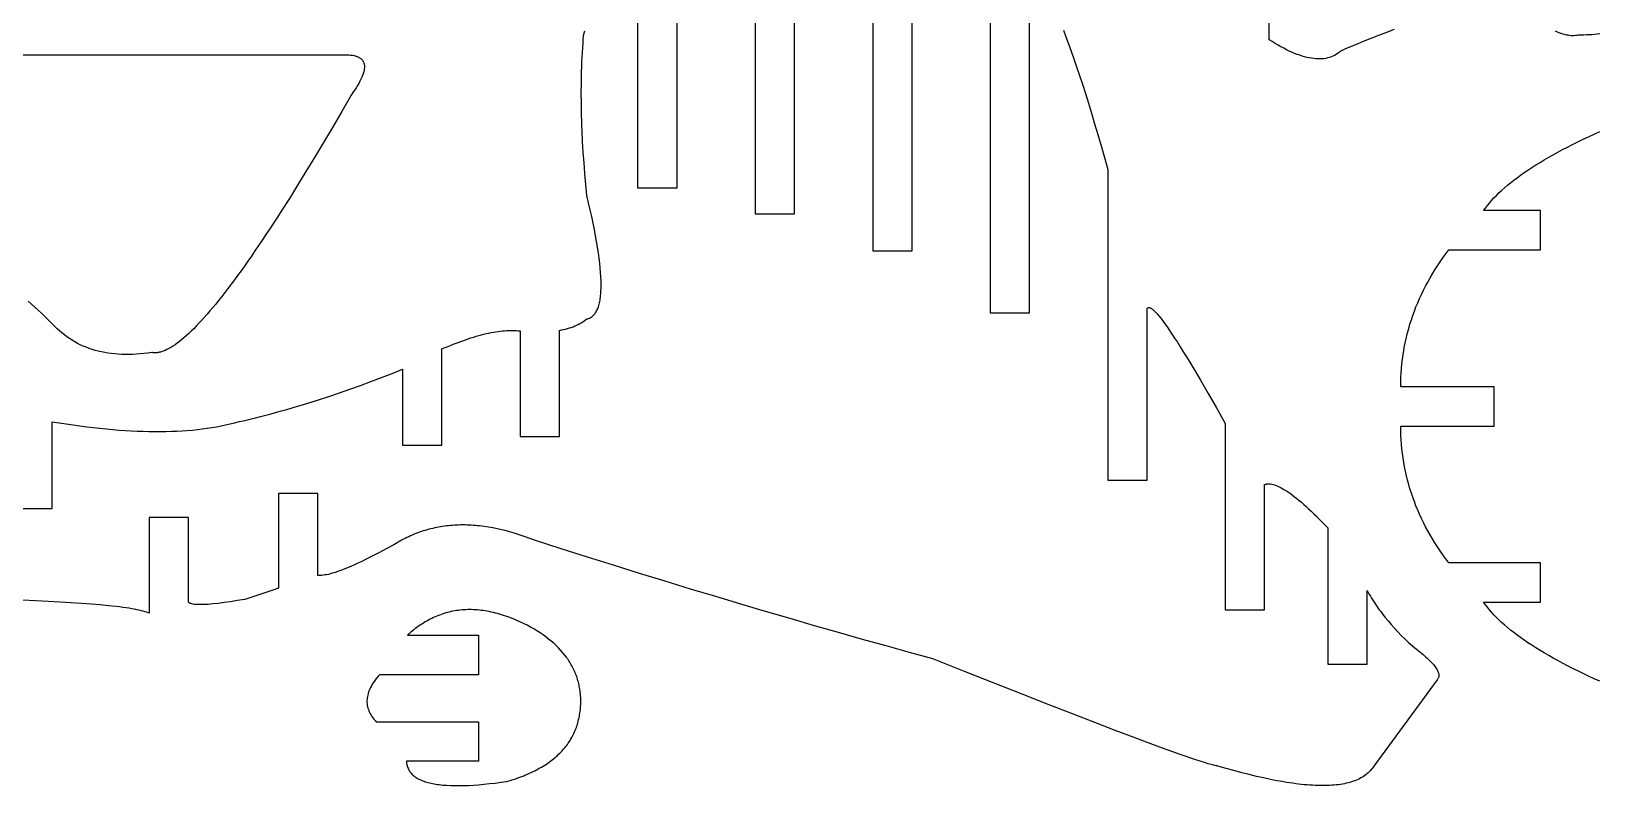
# Model space of a CAD drawing. Extents: x 0.3 to 47.7, y 0.3 to 6.
# Drawn here: x 18.94 to 23.95, y 0.29 to 2.7 of the extents above; entities that cross this region are included whole.
import ezdxf

# ---------------------------------------------------------------- set-up
doc = ezdxf.new("R2010")
doc.units = 0
doc.header["$MEASUREMENT"] = 0
doc.layers.get('0').update_dxf_attribs({"linetype": 'CONTINUOUS'})

msp = doc.modelspace()

# ---------------------------------------------------------------- linework, layer by layer
for points in [[(20.8777, 3.4911), (20.8777, 2.1988), (21.0037, 2.1988), (21.0037, 3.4544)], [(21.2537, 3.3967), (21.2537, 2.1151), (21.3797, 2.1151), (21.3797, 3.3477)], [(21.6296, 3.2865), (21.6296, 1.9966), (21.7556, 1.9966), (21.7556, 3.2183)], [(22.0056, 3.0558), (22.0056, 1.799), (22.1316, 1.799), (22.1316, 2.8669)], [(23.298, 2.7043), (23.2728, 2.6949), (23.2478, 2.6853), (23.223, 2.6756), (23.1984, 2.6657), (23.174, 2.6556), (23.1499, 2.6454), (23.1259, 2.635), (23.1214, 2.6312), (23.1167, 2.6277), (23.1119, 2.6245), (23.1068, 2.6217), (23.1016, 2.6191), (23.0963, 2.6169), (23.0907, 2.615), (23.085, 2.6134), (23.0791, 2.6122), (23.0731, 2.6112), (23.0669, 2.6106), (23.0605, 2.6103), (23.0539, 2.6104), (23.0472, 2.6107), (23.0403, 2.6114), (23.0333, 2.6124), (23.0261, 2.6137), (23.0187, 2.6153), (23.0111, 2.6172), (23.0034, 2.6195), (22.9955, 2.6221), (22.9874, 2.625), (22.9792, 2.6282), (22.9708, 2.6318), (22.9622, 2.6356), (22.9535, 2.6398), (22.9445, 2.6443), (22.9355, 2.6492), (22.9262, 2.6543), (22.9168, 2.6598), (22.9072, 2.6656), (22.8975, 2.6717), (22.8975, 2.8795)], [(18.879, 1.1729), (19.005, 1.1729), (19.005, 1.4508), (19.0277, 1.4471), (19.05, 1.4436), (19.0721, 1.4404), (19.0939, 1.4373), (19.1154, 1.4346), (19.1366, 1.432), (19.1575, 1.4297), (19.1781, 1.4276), (19.1985, 1.4258), (19.2186, 1.4242), (19.2383, 1.4228), (19.2578, 1.4216), (19.277, 1.4207), (19.296, 1.42), (19.3146, 1.4195), (19.333, 1.4193), (19.351, 1.4193), (19.3688, 1.4196), (19.3863, 1.42), (19.4035, 1.4207), (19.4204, 1.4217), (19.4371, 1.4228), (19.4534, 1.4242), (19.4695, 1.4259), (19.4853, 1.4277), (19.5008, 1.4298), (19.516, 1.4322), (19.5309, 1.4347), (19.5455, 1.4375), (19.5599, 1.4405), (19.574, 1.4438), (19.5877, 1.4473), (19.6045, 1.4512), (19.6213, 1.4551), (19.6381, 1.4592), (19.6549, 1.4634), (19.6717, 1.4676), (19.6885, 1.472), (19.7053, 1.4764), (19.7221, 1.481), (19.7389, 1.4856), (19.7557, 1.4903), (19.7725, 1.4952), (19.7893, 1.5001), (19.8061, 1.5051), (19.8229, 1.5102), (19.8565, 1.5207), (19.8901, 1.5316), (19.9238, 1.5429), (19.9574, 1.5546), (19.9911, 1.5666), (20.0248, 1.579), (20.0585, 1.5919), (20.0922, 1.6051), (20.1259, 1.6186), (20.1259, 1.3761), (20.2518, 1.3761), (20.2518, 1.6833), (20.2617, 1.6876), (20.2715, 1.6916), (20.2811, 1.6956), (20.2906, 1.6993), (20.3, 1.7029), (20.3092, 1.7064), (20.3183, 1.7097), (20.3272, 1.7128), (20.3361, 1.7158), (20.3447, 1.7186), (20.3533, 1.7213), (20.3617, 1.7238), (20.37, 1.7262), (20.3781, 1.7284), (20.3861, 1.7304), (20.394, 1.7323), (20.4018, 1.734), (20.4094, 1.7356), (20.4169, 1.737), (20.4242, 1.7382), (20.4314, 1.7393), (20.4385, 1.7403), (20.4454, 1.741), (20.4522, 1.7417), (20.4589, 1.7421), (20.4654, 1.7424), (20.4718, 1.7426), (20.4781, 1.7426), (20.4842, 1.7424), (20.4902, 1.7421), (20.4961, 1.7416), (20.5018, 1.741), (20.5018, 1.404), (20.6278, 1.404), (20.6278, 1.7428), (20.6345, 1.744), (20.641, 1.7454), (20.6473, 1.747), (20.6535, 1.7487), (20.6596, 1.7505), (20.6655, 1.7524), (20.6712, 1.7545), (20.6767, 1.7567), (20.6822, 1.7591), (20.6874, 1.7616), (20.6925, 1.7642), (20.6974, 1.767), (20.7022, 1.7699), (20.7068, 1.773), (20.7113, 1.7761), (20.7156, 1.7794), (20.7184, 1.7801), (20.7211, 1.781), (20.7237, 1.782), (20.7262, 1.7832), (20.7287, 1.7846), (20.731, 1.7862), (20.7333, 1.7879), (20.7354, 1.7898), (20.7375, 1.7919), (20.7395, 1.7941), (20.7414, 1.7965), (20.7432, 1.7991), (20.745, 1.8019), (20.7466, 1.8048), (20.7482, 1.808), (20.7496, 1.8113), (20.751, 1.8147), (20.7523, 1.8184), (20.7535, 1.8222), (20.7546, 1.8262), (20.7556, 1.8303), (20.7565, 1.8346), (20.7574, 1.8391), (20.7581, 1.8438), (20.7588, 1.8487), (20.7593, 1.8537), (20.7598, 1.8589), (20.7602, 1.8643), (20.7605, 1.8698), (20.7608, 1.8755), (20.7609, 1.8814), (20.7609, 1.8875), (20.7608, 1.9002), (20.7602, 1.9135), (20.7593, 1.9276), (20.7581, 1.9423), (20.7565, 1.9577), (20.7546, 1.9739), (20.7523, 1.9907), (20.7496, 2.0082), (20.7466, 2.0264), (20.7432, 2.0453), (20.7395, 2.0649), (20.7354, 2.0852), (20.731, 2.1062), (20.7262, 2.1279), (20.7211, 2.1503), (20.7156, 2.1733), (20.7121, 2.2089), (20.709, 2.2439), (20.7062, 2.2786), (20.7039, 2.3128), (20.7019, 2.3466), (20.7003, 2.3799), (20.6996, 2.3964), (20.699, 2.4128), (20.6986, 2.4291), (20.6982, 2.4452), (20.6979, 2.4613), (20.6977, 2.4773), (20.6976, 2.4931), (20.6976, 2.5089), (20.6977, 2.5245), (20.6979, 2.54), (20.6982, 2.5554), (20.6986, 2.5707), (20.6991, 2.5859), (20.6997, 2.601), (20.7004, 2.616), (20.7011, 2.6309), (20.702, 2.6456), (20.703, 2.6603), (20.704, 2.6748), (20.7052, 2.6893), (20.7093, 2.7001)], [(22.2396, 2.7021), (22.2477, 2.6812), (22.256, 2.659), (22.2645, 2.6356), (22.2732, 2.6109), (22.2821, 2.5849), (22.2911, 2.5577), (22.3004, 2.5293), (22.3099, 2.4996), (22.3195, 2.4687), (22.3294, 2.4365), (22.3394, 2.403), (22.3496, 2.3683), (22.3601, 2.3324), (22.3707, 2.2952), (22.3815, 2.2568), (22.3815, 1.2641), (22.5075, 1.2641), (22.5075, 1.811), (22.5081, 1.8123), (22.5088, 1.8134), (22.5097, 1.8143), (22.5106, 1.815), (22.5116, 1.8154), (22.5128, 1.8156), (22.514, 1.8156), (22.5153, 1.8154), (22.5168, 1.8149), (22.5184, 1.8142), (22.52, 1.8133), (22.5218, 1.8122), (22.5236, 1.8109), (22.5256, 1.8093), (22.5277, 1.8075), (22.5299, 1.8055), (22.5346, 1.8008), (22.5397, 1.7952), (22.5452, 1.7887), (22.5511, 1.7813), (22.5575, 1.773), (22.5642, 1.7638), (22.5714, 1.7537), (22.579, 1.7428), (22.587, 1.7309), (22.5955, 1.7181), (22.6043, 1.7045), (22.6136, 1.6899), (22.6233, 1.6745), (22.6334, 1.6581), (22.6439, 1.6409), (22.6549, 1.6228), (22.6662, 1.6038), (22.678, 1.5838), (22.7028, 1.5413), (22.7293, 1.4952), (22.7575, 1.4455), (22.7575, 0.8489), (22.8834, 0.8489), (22.8834, 1.2497), (22.8851, 1.2503), (22.8867, 1.2508), (22.8885, 1.2512), (22.8902, 1.2516), (22.892, 1.2518), (22.8939, 1.2519), (22.8978, 1.252), (22.9018, 1.2517), (22.9061, 1.251), (22.9106, 1.25), (22.9152, 1.2486), (22.9201, 1.2469), (22.9251, 1.2449), (22.9304, 1.2425), (22.9358, 1.2397), (22.9414, 1.2366), (22.9472, 1.2332), (22.9533, 1.2294), (22.9595, 1.2253), (22.9659, 1.2208), (22.9725, 1.2159), (22.9793, 1.2107), (22.9862, 1.2052), (22.9934, 1.1993), (23.0008, 1.1931), (23.0084, 1.1865), (23.0161, 1.1796), (23.0241, 1.1723), (23.0323, 1.1647), (23.0406, 1.1567), (23.0491, 1.1484), (23.0579, 1.1397), (23.0668, 1.1307), (23.0759, 1.1213), (23.0853, 1.1116), (23.0853, 0.6755), (23.2113, 0.6755), (23.2113, 0.9115), (23.2147, 0.9052), (23.2183, 0.8989), (23.222, 0.8926), (23.2257, 0.8864), (23.2296, 0.8802), (23.2335, 0.874), (23.2376, 0.8679), (23.2417, 0.8618), (23.2459, 0.8557), (23.2502, 0.8496), (23.2546, 0.8436), (23.2591, 0.8376), (23.2684, 0.8257), (23.2781, 0.8139), (23.2881, 0.8022), (23.2985, 0.7906), (23.3093, 0.7791), (23.3204, 0.7677), (23.3319, 0.7564), (23.3438, 0.7452), (23.3561, 0.7342), (23.3687, 0.7232), (23.3798, 0.7147), (23.39, 0.7065), (23.3992, 0.6986), (23.4035, 0.6947), (23.4075, 0.691), (23.4113, 0.6873), (23.4149, 0.6837), (23.4182, 0.6802), (23.4213, 0.6768), (23.4242, 0.6735), (23.4269, 0.6702), (23.4293, 0.6671), (23.4315, 0.664), (23.4334, 0.661), (23.4351, 0.658), (23.4366, 0.6552), (23.4379, 0.6524), (23.4389, 0.6497), (23.4397, 0.6471), (23.4403, 0.6446), (23.4406, 0.6422), (23.4407, 0.6398), (23.4406, 0.6376), (23.4402, 0.6354), (23.4396, 0.6333), (23.4388, 0.6312), (23.4378, 0.6293), (23.4365, 0.6274), (23.435, 0.6256), (23.2328, 0.3502), (23.2302, 0.3464), (23.2275, 0.3426), (23.2246, 0.339), (23.2216, 0.3355), (23.2184, 0.3322), (23.215, 0.3289), (23.2115, 0.3258), (23.2078, 0.3228), (23.2039, 0.3199), (23.1999, 0.3172), (23.1957, 0.3145), (23.1913, 0.312), (23.1868, 0.3096), (23.1821, 0.3073), (23.1772, 0.3052), (23.1722, 0.3032), (23.167, 0.3013), (23.1616, 0.2995), (23.1561, 0.2979), (23.1504, 0.2963), (23.1445, 0.2949), (23.1385, 0.2936), (23.1322, 0.2925), (23.1259, 0.2914), (23.1193, 0.2905), (23.1126, 0.2897), (23.1058, 0.289), (23.0987, 0.2885), (23.0915, 0.288), (23.0841, 0.2877), (23.0766, 0.2876), (23.0689, 0.2875), (23.061, 0.2876), (23.053, 0.2877), (23.0448, 0.288), (23.0364, 0.2885), (23.0279, 0.289), (23.0192, 0.2897), (23.0103, 0.2905), (23.0012, 0.2914), (22.992, 0.2925), (22.9827, 0.2936), (22.9731, 0.2949), (22.9634, 0.2963), (22.9535, 0.2979), (22.9435, 0.2995), (22.9333, 0.3013), (22.9229, 0.3032), (22.9017, 0.3073), (22.8797, 0.312), (22.8571, 0.3172), (22.8339, 0.3228), (22.81, 0.3289), (22.7854, 0.3355), (22.7601, 0.3426), (22.7342, 0.3502), (22.7315, 0.3506), (22.7284, 0.3512), (22.7212, 0.3527), (22.7125, 0.3549), (22.7023, 0.3577), (22.6907, 0.3612), (22.6776, 0.3653), (22.663, 0.37), (22.6469, 0.3753), (22.6294, 0.3813), (22.6104, 0.3879), (22.59, 0.3952), (22.5681, 0.4031), (22.5199, 0.4207), (22.4658, 0.4409), (22.4058, 0.4636), (22.34, 0.4888), (22.2683, 0.5165), (22.1907, 0.5468), (22.1073, 0.5796), (22.018, 0.615), (21.9228, 0.6528), (21.8217, 0.6932), (21.7474, 0.7134), (21.6724, 0.734), (21.5967, 0.7551), (21.5203, 0.7767), (21.4431, 0.7988), (21.3653, 0.8213), (21.2868, 0.8442), (21.2075, 0.8677), (21.1276, 0.8916), (21.0469, 0.9159), (20.9656, 0.9407), (20.8835, 0.966), (20.8008, 0.9918), (20.7173, 1.018), (20.6331, 1.0447), (20.5483, 1.0718), (20.5329, 1.0777), (20.5176, 1.0833), (20.5025, 1.0884), (20.4875, 1.0932), (20.4726, 1.0976), (20.4579, 1.1016), (20.4433, 1.1052), (20.4289, 1.1084), (20.4146, 1.1113), (20.4004, 1.1138), (20.3863, 1.1159), (20.3724, 1.1176), (20.3655, 1.1183), (20.3587, 1.1189), (20.3518, 1.1194), (20.345, 1.1199), (20.3383, 1.1202), (20.3315, 1.1204), (20.3248, 1.1206), (20.3182, 1.1206), (20.3116, 1.1206), (20.305, 1.1204), (20.2984, 1.1202), (20.2919, 1.1199), (20.2854, 1.1194), (20.2789, 1.1189), (20.2725, 1.1183), (20.2661, 1.1176), (20.2597, 1.1168), (20.2534, 1.1159), (20.2471, 1.1149), (20.2409, 1.1138), (20.2347, 1.1126), (20.2285, 1.1113), (20.2223, 1.1099), (20.2162, 1.1084), (20.2101, 1.1068), (20.2041, 1.1052), (20.1981, 1.1034), (20.1921, 1.1016), (20.1861, 1.0996), (20.1802, 1.0976), (20.1743, 1.0954), (20.1685, 1.0932), (20.1627, 1.0908), (20.1569, 1.0884), (20.1512, 1.0859), (20.1454, 1.0833), (20.1398, 1.0805), (20.1341, 1.0777), (20.1285, 1.0748), (20.1229, 1.0718), (20.0976, 1.0575), (20.0733, 1.0442), (20.0503, 1.0319), (20.0283, 1.0205), (20.0076, 1.0101), (19.9976, 1.0052), (19.9879, 1.0006), (19.9785, 0.9963), (19.9694, 0.9922), (19.9606, 0.9883), (19.9521, 0.9847), (19.9439, 0.9813), (19.9359, 0.9781), (19.9283, 0.9752), (19.9209, 0.9726), (19.9138, 0.9702), (19.907, 0.968), (19.9005, 0.9661), (19.8943, 0.9644), (19.8884, 0.9629), (19.8827, 0.9617), (19.8774, 0.9608), (19.8723, 0.9601), (19.8675, 0.9596), (19.8631, 0.9594), (19.8588, 0.9594), (19.8549, 0.9596), (19.8549, 1.2216), (19.7289, 1.2216), (19.7289, 0.9184), (19.7081, 0.9115), (19.6209, 0.8827), (19.5972, 0.8788), (19.5752, 0.8754), (19.5548, 0.8725), (19.5361, 0.8702), (19.5191, 0.8683), (19.5112, 0.8676), (19.5037, 0.867), (19.4966, 0.8666), (19.49, 0.8662), (19.4837, 0.866), (19.4779, 0.866), (19.4725, 0.866), (19.4675, 0.8662), (19.4629, 0.8666), (19.4588, 0.867), (19.455, 0.8676), (19.4517, 0.8683), (19.4488, 0.8692), (19.4463, 0.8702), (19.4442, 0.8713), (19.4426, 0.8725), (19.4419, 0.8732), (19.4413, 0.8739), (19.4413, 1.1447), (19.3153, 1.1447), (19.3153, 0.8383), (19.3115, 0.84), (19.307, 0.8417), (19.302, 0.8434), (19.2964, 0.845), (19.2902, 0.8466), (19.2835, 0.8482), (19.2762, 0.8498), (19.2684, 0.8513), (19.26, 0.8528), (19.251, 0.8543), (19.2414, 0.8558), (19.2313, 0.8572), (19.2206, 0.8586), (19.2093, 0.86), (19.1851, 0.8627), (19.1586, 0.8652), (19.1299, 0.8677), (19.0989, 0.87), (19.0656, 0.8723), (19.03, 0.8744), (18.9922, 0.8764), (18.9521, 0.8783), (18.9097, 0.8801)], [(23.9558, 2.6901), (23.9473, 2.6892), (23.9388, 2.6885), (23.9302, 2.6879), (23.9215, 2.6874), (23.9128, 2.687), (23.9041, 2.6867), (23.8953, 2.6864), (23.8865, 2.6863), (23.8823, 2.6854), (23.8779, 2.6848), (23.8735, 2.6845), (23.8688, 2.6844), (23.864, 2.6846), (23.859, 2.685), (23.8539, 2.6858), (23.8486, 2.6868), (23.8432, 2.6881), (23.8376, 2.6896), (23.8319, 2.6914), (23.826, 2.6935), (23.8199, 2.6959), (23.8137, 2.6986)], [(18.7951, 2.6238), (19.9398, 2.6238), (19.9468, 2.6238), (19.9535, 2.6235), (19.9597, 2.6229), (19.9655, 2.6221), (19.971, 2.621), (19.976, 2.6197), (19.9783, 2.6189), (19.9805, 2.6181), (19.9827, 2.6172), (19.9847, 2.6163), (19.9867, 2.6153), (19.9885, 2.6142), (19.9902, 2.613), (19.9918, 2.6118), (19.9934, 2.6105), (19.9948, 2.6092), (19.9961, 2.6078), (19.9973, 2.6063), (19.9984, 2.6048), (19.9994, 2.6032), (20.0003, 2.6015), (20.0011, 2.5998), (20.0018, 2.598), (20.0024, 2.5961), (20.0029, 2.5942), (20.0033, 2.5922), (20.0036, 2.5902), (20.0038, 2.5881), (20.0039, 2.5859), (20.0039, 2.5836), (20.0037, 2.5813), (20.0035, 2.579), (20.0032, 2.5765), (20.0027, 2.574), (20.0016, 2.5688), (20, 2.5634), (19.998, 2.5576), (19.9956, 2.5517), (19.9928, 2.5454), (19.9895, 2.539), (19.9859, 2.5322), (19.9818, 2.5252), (19.9774, 2.5179), (19.9725, 2.5104), (19.9672, 2.5027), (19.9615, 2.4946), (19.9312, 2.4423), (19.9016, 2.3917), (19.8727, 2.3428), (19.8444, 2.2957), (19.8168, 2.2502), (19.7898, 2.2065), (19.7636, 2.1645), (19.738, 2.1242), (19.7254, 2.1047), (19.713, 2.0856), (19.7008, 2.067), (19.6888, 2.0487), (19.6769, 2.031), (19.6651, 2.0136), (19.6536, 1.9967), (19.6422, 1.9802), (19.631, 1.9641), (19.6199, 1.9484), (19.6091, 1.9332), (19.5983, 1.9184), (19.5878, 1.9041), (19.5774, 1.8902), (19.5672, 1.8767), (19.5571, 1.8636), (19.5473, 1.8509), (19.5375, 1.8387), (19.528, 1.827), (19.5186, 1.8156), (19.5094, 1.8047), (19.5003, 1.7942), (19.4915, 1.7841), (19.4827, 1.7745), (19.4742, 1.7653), (19.4658, 1.7565), (19.4576, 1.7481), (19.4495, 1.7402), (19.4417, 1.7327), (19.4339, 1.7256), (19.4264, 1.719), (19.419, 1.7128), (19.4118, 1.707), (19.4047, 1.7017), (19.3979, 1.6968), (19.3911, 1.6923), (19.3846, 1.6882), (19.3782, 1.6846), (19.372, 1.6814), (19.366, 1.6786), (19.3601, 1.6762), (19.3544, 1.6743), (19.3516, 1.6735), (19.3488, 1.6728), (19.3461, 1.6723), (19.3434, 1.6718), (19.3408, 1.6714), (19.3382, 1.6712), (19.3357, 1.671), (19.3332, 1.671), (19.3307, 1.671), (19.3283, 1.6712), (19.3259, 1.6715), (19.3236, 1.6718), (19.3109, 1.67), (19.2984, 1.6685), (19.2861, 1.6673), (19.274, 1.6664), (19.2621, 1.6658), (19.2503, 1.6655), (19.2387, 1.6655), (19.2273, 1.6657), (19.216, 1.6663), (19.205, 1.6672), (19.1941, 1.6684), (19.1834, 1.6699), (19.1729, 1.6717), (19.1625, 1.6737), (19.1523, 1.6761), (19.1423, 1.6788), (19.1325, 1.6818), (19.1228, 1.6851), (19.1134, 1.6887), (19.1041, 1.6925), (19.095, 1.6967), (19.086, 1.7012), (19.0773, 1.706), (19.0687, 1.7111), (19.0603, 1.7164), (19.052, 1.7221), (19.044, 1.7281), (19.0361, 1.7344), (19.0284, 1.741), (19.0209, 1.7478), (19.0135, 1.755), (19.0064, 1.7625), (18.9944, 1.7744), (18.9828, 1.7858), (18.9714, 1.7967), (18.9603, 1.8073), (18.9495, 1.8173), (18.939, 1.827), (18.9287, 1.8361)], [(23.9557, 0.6212), (23.9374, 0.6294), (23.9196, 0.6377), (23.9022, 0.6459), (23.8852, 0.6542), (23.8686, 0.6624), (23.8525, 0.6706), (23.8367, 0.6788), (23.8214, 0.687), (23.8065, 0.6952), (23.792, 0.7034), (23.7779, 0.7116), (23.7643, 0.7198), (23.751, 0.7279), (23.7382, 0.7361), (23.7258, 0.7443), (23.7138, 0.7524), (23.7022, 0.7605), (23.6911, 0.7687), (23.6803, 0.7768), (23.67, 0.7849), (23.6601, 0.793), (23.6506, 0.8011), (23.6415, 0.8092), (23.6329, 0.8173), (23.6246, 0.8254), (23.6168, 0.8334), (23.6094, 0.8415), (23.6024, 0.8496), (23.5958, 0.8576), (23.5897, 0.8656), (23.5839, 0.8737), (23.7663, 0.8737), (23.7663, 0.9997), (23.4724, 0.9997), (23.4629, 1.0122), (23.4538, 1.0249), (23.445, 1.0375), (23.4364, 1.0503), (23.4282, 1.0632), (23.4202, 1.0761), (23.4126, 1.089), (23.4053, 1.1021), (23.3982, 1.1152), (23.3915, 1.1284), (23.3851, 1.1417), (23.3789, 1.155), (23.3731, 1.1684), (23.3675, 1.1819), (23.3623, 1.1954), (23.3573, 1.2091), (23.3527, 1.2228), (23.3484, 1.2365), (23.3443, 1.2504), (23.3406, 1.2643), (23.3371, 1.2782), (23.334, 1.2923), (23.3311, 1.3064), (23.3286, 1.3206), (23.3263, 1.3349), (23.3244, 1.3492), (23.3227, 1.3636), (23.3214, 1.3781), (23.3203, 1.3926), (23.3196, 1.4072), (23.3191, 1.4219), (23.319, 1.4367), (23.6174, 1.4367), (23.6174, 1.4997), (23.6174, 1.5627), (23.319, 1.5627), (23.3191, 1.5774), (23.3196, 1.5921), (23.3203, 1.6067), (23.3214, 1.6213), (23.3227, 1.6358), (23.3244, 1.6502), (23.3263, 1.6645), (23.3286, 1.6788), (23.3311, 1.693), (23.334, 1.7071), (23.3371, 1.7211), (23.3406, 1.7351), (23.3443, 1.749), (23.3484, 1.7628), (23.3527, 1.7766), (23.3573, 1.7903), (23.3623, 1.8039), (23.3675, 1.8175), (23.3731, 1.831), (23.3789, 1.8444), (23.3851, 1.8577), (23.3915, 1.871), (23.3982, 1.8842), (23.4053, 1.8973), (23.4126, 1.9103), (23.4202, 1.9233), (23.4282, 1.9362), (23.4364, 1.9491), (23.445, 1.9618), (23.4538, 1.9745), (23.4629, 1.9871), (23.4724, 1.9997), (23.7663, 1.9997), (23.7663, 2.1257), (23.5839, 2.1257), (23.5897, 2.1337), (23.5958, 2.1418), (23.6024, 2.1498), (23.6094, 2.1579), (23.6168, 2.1659), (23.6246, 2.174), (23.6329, 2.1821), (23.6415, 2.1902), (23.6506, 2.1983), (23.6601, 2.2064), (23.67, 2.2145), (23.6803, 2.2226), (23.6911, 2.2307), (23.7022, 2.2388), (23.7138, 2.247), (23.7258, 2.2551), (23.7382, 2.2633), (23.751, 2.2714), (23.7643, 2.2796), (23.7779, 2.2878), (23.792, 2.296), (23.8065, 2.3042), (23.8214, 2.3123), (23.8367, 2.3206), (23.8525, 2.3288), (23.8686, 2.337), (23.8852, 2.3452), (23.9022, 2.3535), (23.9196, 2.3617), (23.9374, 2.3699), (23.9557, 2.3782)]]:
    msp.add_lwpolyline(points)
msp.add_lwpolyline([(20.1415, 0.7681), (20.3682, 0.7681), (20.3682, 0.6421), (20.0523, 0.6421), (20.0477, 0.6369), (20.0434, 0.6318), (20.0394, 0.6267), (20.0357, 0.6216), (20.0322, 0.6165), (20.029, 0.6115), (20.0261, 0.6065), (20.0234, 0.6015), (20.0211, 0.5966), (20.019, 0.5916), (20.0171, 0.5868), (20.0156, 0.5819), (20.0143, 0.5771), (20.0133, 0.5723), (20.0125, 0.5675), (20.0121, 0.5628), (20.0119, 0.5581), (20.012, 0.5534), (20.0123, 0.5488), (20.013, 0.5442), (20.0139, 0.5396), (20.015, 0.5351), (20.0165, 0.5306), (20.0182, 0.5261), (20.0202, 0.5216), (20.0225, 0.5172), (20.025, 0.5128), (20.0278, 0.5084), (20.0309, 0.5041), (20.0343, 0.4998), (20.0379, 0.4955), (20.0418, 0.4913), (20.3682, 0.4913), (20.3682, 0.3653), (20.138, 0.3653), (20.1382, 0.3619), (20.1387, 0.3585), (20.1393, 0.3553), (20.14, 0.3521), (20.1409, 0.349), (20.142, 0.346), (20.1432, 0.343), (20.1445, 0.3401), (20.146, 0.3373), (20.1477, 0.3346), (20.1494, 0.332), (20.1514, 0.3294), (20.1535, 0.3269), (20.1557, 0.3245), (20.1581, 0.3222), (20.1607, 0.3199), (20.1634, 0.3177), (20.1662, 0.3156), (20.1692, 0.3136), (20.1724, 0.3116), (20.1757, 0.3097), (20.1791, 0.3079), (20.1827, 0.3062), (20.1865, 0.3045), (20.1904, 0.303), (20.1944, 0.3015), (20.1986, 0.3), (20.203, 0.2987), (20.2075, 0.2974), (20.2121, 0.2962), (20.2169, 0.2951), (20.2219, 0.2941), (20.227, 0.2931), (20.2322, 0.2922), (20.2376, 0.2914), (20.2432, 0.2907), (20.2489, 0.29), (20.2547, 0.2894), (20.2669, 0.2885), (20.2797, 0.2879), (20.293, 0.2875), (20.307, 0.2875), (20.3215, 0.2878), (20.3367, 0.2884), (20.3525, 0.2893), (20.3688, 0.2905), (20.3858, 0.292), (20.4034, 0.2938), (20.4215, 0.2959), (20.4403, 0.2983), (20.4597, 0.301), (20.4737, 0.3052), (20.4873, 0.3097), (20.5005, 0.3143), (20.5069, 0.3167), (20.5132, 0.3192), (20.5195, 0.3217), (20.5256, 0.3243), (20.5316, 0.3269), (20.5375, 0.3296), (20.5432, 0.3324), (20.5489, 0.3352), (20.5545, 0.338), (20.56, 0.341), (20.5653, 0.3439), (20.5706, 0.347), (20.5757, 0.35), (20.5807, 0.3532), (20.5857, 0.3564), (20.5905, 0.3596), (20.5952, 0.363), (20.5998, 0.3663), (20.6043, 0.3697), (20.6087, 0.3732), (20.6129, 0.3768), (20.6171, 0.3804), (20.6212, 0.384), (20.6251, 0.3877), (20.629, 0.3915), (20.6327, 0.3953), (20.6364, 0.3992), (20.6399, 0.4031), (20.6433, 0.4071), (20.6466, 0.4111), (20.6498, 0.4152), (20.6529, 0.4194), (20.6559, 0.4236), (20.6588, 0.4278), (20.6616, 0.4322), (20.6642, 0.4365), (20.6668, 0.441), (20.6692, 0.4455), (20.6716, 0.45), (20.6738, 0.4546), (20.6759, 0.4593), (20.678, 0.464), (20.6799, 0.4688), (20.6817, 0.4736), (20.6834, 0.4785), (20.685, 0.4834), (20.6865, 0.4884), (20.6878, 0.4935), (20.6891, 0.4986), (20.6903, 0.5038), (20.6913, 0.509), (20.6923, 0.5143), (20.6931, 0.5196), (20.6938, 0.525), (20.6945, 0.5304), (20.695, 0.5359), (20.6954, 0.5415), (20.6957, 0.5471), (20.6958, 0.557), (20.6956, 0.5668), (20.6951, 0.5765), (20.6946, 0.5812), (20.6941, 0.586), (20.6935, 0.5907), (20.6929, 0.5954), (20.6921, 0.6), (20.6912, 0.6047), (20.6903, 0.6092), (20.6893, 0.6138), (20.6881, 0.6183), (20.6869, 0.6228), (20.6856, 0.6273), (20.6842, 0.6317), (20.6828, 0.6361), (20.6812, 0.6404), (20.6795, 0.6448), (20.6778, 0.6491), (20.676, 0.6533), (20.674, 0.6575), (20.672, 0.6617), (20.6699, 0.6659), (20.6677, 0.67), (20.6655, 0.6741), (20.6631, 0.6782), (20.6606, 0.6822), (20.6581, 0.6862), (20.6555, 0.6902), (20.6527, 0.6942), (20.6499, 0.6981), (20.644, 0.7058), (20.6378, 0.7134), (20.6312, 0.7208), (20.6242, 0.7281), (20.6169, 0.7353), (20.6093, 0.7424), (20.6013, 0.7493), (20.5929, 0.7561), (20.5842, 0.7628), (20.5751, 0.7694), (20.5656, 0.7758), (20.5558, 0.7821), (20.5457, 0.7882), (20.5352, 0.7943), (20.5243, 0.8002), (20.5173, 0.8037), (20.5103, 0.807), (20.5034, 0.8103), (20.4965, 0.8134), (20.4896, 0.8164), (20.4828, 0.8192), (20.476, 0.8219), (20.4692, 0.8246), (20.4625, 0.827), (20.4557, 0.8294), (20.4491, 0.8316), (20.4424, 0.8337), (20.4358, 0.8357), (20.4292, 0.8375), (20.4227, 0.8392), (20.4162, 0.8408), (20.4097, 0.8423), (20.4032, 0.8436), (20.3968, 0.8448), (20.3904, 0.8459), (20.384, 0.8469), (20.3777, 0.8477), (20.3714, 0.8484), (20.3652, 0.849), (20.359, 0.8494), (20.3528, 0.8498), (20.3466, 0.85), (20.3405, 0.85), (20.3344, 0.85), (20.3283, 0.8498), (20.3223, 0.8495), (20.3163, 0.849), (20.3103, 0.8485), (20.3044, 0.8478), (20.2985, 0.847), (20.2926, 0.846), (20.2868, 0.8449), (20.281, 0.8437), (20.2752, 0.8424), (20.2695, 0.841), (20.2638, 0.8394), (20.2581, 0.8377), (20.2524, 0.8359), (20.2468, 0.8339), (20.2412, 0.8318), (20.2357, 0.8296), (20.2302, 0.8273), (20.2247, 0.8248), (20.2193, 0.8222), (20.2139, 0.8195), (20.2085, 0.8166), (20.2031, 0.8137), (20.1978, 0.8106), (20.1925, 0.8073), (20.1873, 0.804), (20.182, 0.8005), (20.1769, 0.7969), (20.1717, 0.7932), (20.1666, 0.7893), (20.1615, 0.7853), (20.1564, 0.7812), (20.1514, 0.777), (20.1464, 0.7726)], close=True)

doc.saveas('drawing.dxf')
